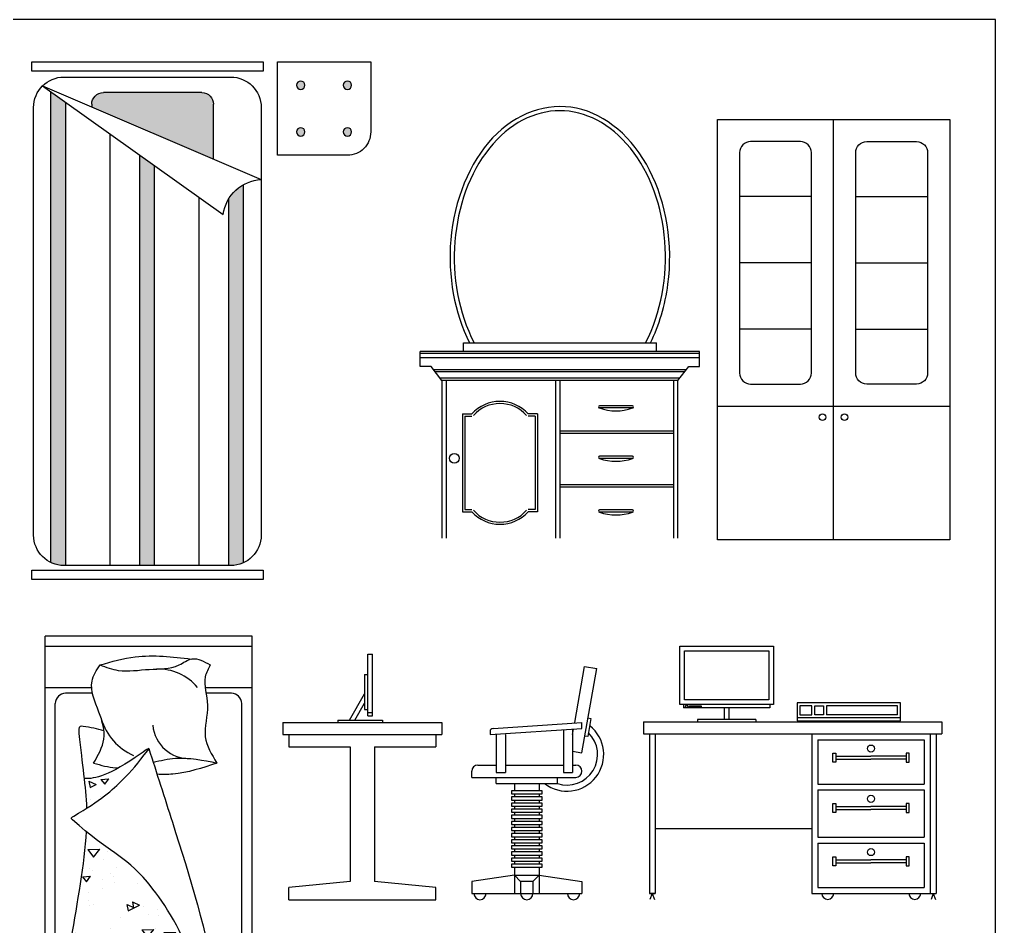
# Model space of a CAD drawing. Header units: millimetres. Extents: x 577 to 2337, y 236 to 943.
# Drawn here: x 788.346 to 792.525, y 707.793 to 711.677 of the extents above; entities that cross this region are included whole.
import ezdxf

# ---------------------------------------------------------------- set-up
doc = ezdxf.new("R2010")
doc.units = ezdxf.units.MM
doc.header["$LTSCALE"] = 0.01
doc.layers.add('06-Furn', color=4, linetype='Continuous')

# ---------------------------------------------------------------- blocks, each defined once
blk = doc.blocks.new('RR')
at = {"layer": '06-Furn', "color": 37}
for p, q in [((747.0734, 644.2689), (747.0734, 646.2849)), ((747.9599, 646.2849), (747.0734, 646.2849)), ((747.9599, 644.2689), (747.9599, 646.2849)), ((747.9599, 646.2404), (747.0734, 646.2404)), ((747.2731, 646.0636), (747.0734, 646.0636)), ((747.9599, 646.0636), (747.7589, 646.0636)), ((747.2767, 646.04), (747.1618, 646.04)), ((747.8714, 646.04), (747.7626, 646.04)), ((747.1176, 644.3573), (747.1176, 645.9958)), ((747.9156, 644.3573), (747.9156, 645.9958)), ((747.2611, 645.6633), (747.2919, 645.6496)), ((747.2611, 645.6633), (747.2662, 645.6369)), ((747.2662, 645.6369), (747.2919, 645.6496)), ((747.313, 645.6712), (747.3466, 645.6742)), ((747.313, 645.6713), (747.3303, 645.6506)), ((747.3303, 645.6506), (747.3465, 645.6742)), ((747.3125, 645.5977), (747.3125, 645.5977)), ((747.269, 645.5832), (747.269, 645.5832)), ((747.2572, 645.3715), (747.3077, 645.3725)), ((747.2572, 645.3715), (747.2811, 645.3388)), ((747.2811, 645.3389), (747.3078, 645.3725)), ((747.3416, 645.3633), (747.3416, 645.3633)), ((747.3229, 645.3301), (747.3229, 645.3301)), ((747.2653, 645.2911), (747.2653, 645.2911)), ((747.2761, 645.2813), (747.2761, 645.2813)), ((747.3542, 645.2691), (747.3542, 645.2691)), ((747.3779, 645.2957), (747.3779, 645.2957)), ((747.2344, 645.2535), (747.2679, 645.2565)), ((747.2344, 645.2536), (747.2517, 645.2329)), ((747.2516, 645.2329), (747.2679, 645.2565)), ((747.3214, 645.2442), (747.3214, 645.2442)), ((747.3677, 645.256), (747.3677, 645.256)), ((747.3727, 645.2312), (747.3727, 645.2312)), ((747.4679, 645.2267), (747.4679, 645.2267)), ((747.259, 645.185), (747.259, 645.185)), ((747.3216, 645.2057), (747.3216, 645.2057)), ((747.2581, 645.1541), (747.2581, 645.1541)), ((747.4477, 645.1464), (747.4785, 645.1327)), ((747.4477, 645.1464), (747.4529, 645.1199)), ((747.2632, 645.1293), (747.2632, 645.1293)), ((747.2825, 645.1354), (747.2825, 645.1354)), ((747.4245, 645.135), (747.4297, 645.1086)), ((747.4246, 645.135), (747.4553, 645.1213)), ((747.4277, 645.1143), (747.4277, 645.1143)), ((747.4297, 645.1086), (747.4553, 645.1213)), ((747.4529, 645.1199), (747.4785, 645.1327)), ((747.4931, 645.1279), (747.4931, 645.1279)), ((747.5564, 645.1148), (747.5564, 645.1148)), ((747.3952, 645.0805), (747.3952, 645.0805)), ((747.5166, 645.0924), (747.5166, 645.0924)), ((747.5582, 645.0904), (747.5582, 645.0904)), ((747.2036, 645.0139), (747.2036, 645.0139)), ((747.356, 645.0335), (747.356, 645.0335)), ((747.4469, 645.0129), (747.4469, 645.0129)), ((747.4886, 645.0276), (747.5392, 645.0287)), ((747.4886, 645.0276), (747.5125, 644.995)), ((747.5125, 644.995), (747.5392, 645.0287)), ((747.5486, 645.0315), (747.5486, 645.0315)), ((747.5825, 645.0151), (747.633, 645.0161)), ((747.5825, 645.0151), (747.6063, 644.9825)), ((747.6063, 644.9825), (747.633, 645.0161)), ((747.2925, 644.9919), (747.2925, 644.9919)), ((747.3397, 644.9898), (747.3397, 644.9898)), ((747.4422, 645.0058), (747.4596, 644.9852)), ((747.4423, 645.0058), (747.4758, 645.0087)), ((747.4486, 644.9886), (747.4486, 644.9886)), ((747.4595, 644.9852), (747.4758, 645.0087)), ((747.4995, 644.982), (747.4995, 644.982)), ((747.3369, 644.9353), (747.3704, 644.9383)), ((747.3369, 644.9353), (747.3542, 644.9147)), ((747.3541, 644.9147), (747.3704, 644.9383)), ((747.5901, 644.9376), (747.5901, 644.9376)), ((747.6386, 644.9625), (747.6386, 644.9625)), ((747.2279, 644.9043), (747.2279, 644.9043)), ((747.2926, 644.903), (747.2926, 644.903)), ((747.3373, 644.9111), (747.3373, 644.9111)), ((747.339, 644.8867), (747.339, 644.8867)), ((747.3624, 644.8876), (747.3624, 644.8876)), ((747.4297, 644.9207), (747.4297, 644.9207)), ((747.6222, 644.9063), (747.6222, 644.9063)), ((747.2209, 644.879), (747.2209, 644.879)), ((747.3168, 644.8823), (747.3168, 644.8823)), ((747.4133, 644.8646), (747.4133, 644.8646)), ((747.573, 644.88), (747.573, 644.88)), ((747.6294, 644.8485), (747.6294, 644.8485)), ((747.6323, 644.8722), (747.6323, 644.8722)), ((747.2045, 644.8229), (747.2045, 644.8229)), ((747.2277, 644.8092), (747.2277, 644.8092)), ((747.366, 644.8372), (747.366, 644.8372)), ((747.4549, 644.8152), (747.4549, 644.8152)), ((747.4863, 644.8175), (747.517, 644.8038)), ((747.4863, 644.8175), (747.4914, 644.7911)), ((747.4914, 644.7911), (747.517, 644.8038)), ((747.5094, 644.8289), (747.5402, 644.8152)), ((747.5094, 644.8289), (747.5146, 644.8025)), ((747.5146, 644.8025), (747.5402, 644.8152)), ((747.5659, 644.8163), (747.5659, 644.8163)), ((747.7165, 644.8286), (747.7165, 644.8286)), ((747.2294, 644.7848), (747.2294, 644.7848)), ((747.357, 644.7746), (747.357, 644.7746)), ((747.5033, 644.7956), (747.5033, 644.7956)), ((747.5227, 644.7703), (747.5227, 644.7703)), ((747.6501, 644.758), (747.6837, 644.761)), ((747.6674, 644.7374), (747.6836, 644.761)), ((747.2474, 644.7228), (747.281, 644.7257)), ((747.2474, 644.7228), (747.2647, 644.7022)), ((747.2647, 644.7022), (747.2809, 644.7258)), ((747.2945, 644.7539), (747.2945, 644.7539)), ((747.3903, 644.7276), (747.3903, 644.7276)), ((747.5096, 644.7496), (747.5096, 644.7496)), ((747.5198, 644.7466), (747.5198, 644.7466)), ((747.5794, 644.7342), (747.5794, 644.7342)), ((747.6501, 644.7581), (747.6674, 644.7374)), ((747.2302, 644.7169), (747.2302, 644.7169)), ((747.4792, 644.7056), (747.4792, 644.7056)), ((747.5447, 644.6876), (747.5621, 644.667)), ((747.5448, 644.6876), (747.5783, 644.6905)), ((747.562, 644.667), (747.5783, 644.6905)), ((747.6394, 644.6911), (747.6394, 644.6911)), ((747.1498, 644.6432), (747.1594, 644.6317)), ((747.1499, 644.653), (747.1756, 644.6553)), ((747.1593, 644.6317), (747.1755, 644.6553)), ((747.1787, 644.6645), (747.2094, 644.6508)), ((747.1787, 644.6645), (747.1838, 644.638)), ((747.1838, 644.6381), (747.2094, 644.6508)), ((747.2018, 644.6759), (747.2326, 644.6622)), ((747.2018, 644.6759), (747.207, 644.6494)), ((747.207, 644.6494), (747.2326, 644.6622)), ((747.3725, 644.6552), (747.3725, 644.6552)), ((747.4102, 644.6447), (747.4102, 644.6447)), ((747.4131, 644.6685), (747.4131, 644.6685)), ((747.4306, 644.6494), (747.4306, 644.6494)), ((747.5284, 644.6605), (747.5284, 644.6605)), ((747.6172, 644.6385), (747.6172, 644.6385)), ((747.775, 644.6361), (747.7804, 644.6287)), ((747.7751, 644.6361), (747.7786, 644.6362)), ((747.1688, 644.6235), (747.2193, 644.6246)), ((747.1688, 644.6235), (747.1927, 644.5909)), ((747.1927, 644.5909), (747.2193, 644.6246)), ((747.2218, 644.6077), (747.2218, 644.6077)), ((747.2626, 644.611), (747.3131, 644.6121)), ((747.2626, 644.611), (747.2865, 644.5784)), ((747.2865, 644.5784), (747.3131, 644.6121)), ((747.584, 644.6004), (747.584, 644.6004)), ((747.7035, 644.6302), (747.7035, 644.6302)), ((747.7267, 644.5961), (747.7267, 644.5961)), ((747.3035, 644.5666), (747.3035, 644.5666)), ((747.3037, 644.5622), (747.3037, 644.5622)), ((747.307, 644.5732), (747.307, 644.5732)), ((747.3752, 644.5587), (747.3752, 644.5587)), ((747.1664, 644.5169), (747.1664, 644.5169)), ((747.3006, 644.5429), (747.3006, 644.5429)), ((747.3926, 644.5402), (747.3926, 644.5402)), ((747.5527, 644.5508), (747.5527, 644.5508)), ((747.5711, 644.5115), (747.5763, 644.485)), ((747.5711, 644.5114), (747.6019, 644.4977)), ((747.5939, 644.5284), (747.5939, 644.5284)), ((747.6416, 644.5288), (747.6416, 644.5288)), ((747.674, 644.5313), (747.674, 644.5313)), ((747.1699, 644.4788), (747.1699, 644.4788)), ((747.4553, 644.4751), (747.4889, 644.478)), ((747.4553, 644.4751), (747.4726, 644.4544)), ((747.4652, 644.4896), (747.4652, 644.4896)), ((747.4726, 644.4544), (747.4888, 644.478)), ((747.548, 644.5001), (747.5787, 644.4864)), ((747.548, 644.5001), (747.5531, 644.4736)), ((747.5531, 644.4736), (747.5787, 644.4864)), ((747.5763, 644.485), (747.6019, 644.4978)), ((747.5896, 644.5017), (747.5896, 644.5017)), ((747.5989, 644.5036), (747.5989, 644.5036)), ((747.6576, 644.4752), (747.6576, 644.4752)), ((747.6907, 644.4838), (747.6907, 644.4838)), ((747.1685, 644.4398), (747.1685, 644.4398)), ((747.191, 644.441), (747.191, 644.441)), ((747.1939, 644.4647), (747.1939, 644.4647)), ((747.2564, 644.4479), (747.2564, 644.4479)), ((747.3134, 644.4273), (747.3134, 644.4273)), ((747.4488, 644.4335), (747.4488, 644.4335)), ((747.4843, 644.4265), (747.4843, 644.4265)), ((747.24, 644.3918), (747.24, 644.3918)), ((747.524, 644.4197), (747.524, 644.4197)), ((747.8714, 644.3131), (747.1618, 644.3131)), ((747.9599, 644.2689), (747.0734, 644.2689))]:
    blk.add_line(p, q, dxfattribs=at)
for centre, radius, start, end in [((747.5577, 645.9226), 0.2213, 40.1552, 91.8905), ((747.1618, 645.9958), 0.0442, 90, 180), ((747.8714, 645.9958), 0.0442, 0, 90), ((747.5487, 645.9982), 0.2438, 196.1016, 246.9049), ((747.6914, 645.9177), 0.1572, 185.3037, 272.1083), ((747.1618, 644.3573), 0.0442, 180, 270), ((747.8714, 644.3573), 0.0442, 270, 0)]:
    blk.add_arc(centre, radius, start, end, dxfattribs=at)
for points in [[(747.3092, 646.1614), (747.4599, 646.196), (747.6994, 646.1868)], [(747.3092, 646.1614), (747.3872, 646.1383), (747.5201, 646.1426), (747.6477, 646.1614), (747.7025, 646.1874), (747.7811, 646.1614)], [(747.2817, 645.7412), (747.3253, 645.8443), (747.3046, 645.9592), (747.2748, 646.0924), (747.3092, 646.1614)], [(747.7811, 646.1614), (747.7597, 646.1111), (747.7692, 645.9894), (747.7597, 645.8535), (747.8097, 645.7412)], [(747.518, 645.8036), (747.6188, 645.4881), (747.8066, 644.7737), (747.848, 644.3707)]]:
    blk.add_spline(points, degree=3, dxfattribs=at)
for points, knots in [([(747.3256, 645.8791), (747.2976, 645.8872), (747.2637, 645.8947), (747.2157, 645.9007), (747.2305, 645.7414), (747.248, 645.6439), (747.2512, 645.5471)], [3985.05903, 3985.05903, 3985.05903, 3985.05903, 4080.88352, 4095.097586, 4129.948642, 4479.944581, 4479.944581, 4479.944581, 4479.944581]), ([(747.1743, 644.3615), (747.3427, 644.3793), (747.0323, 644.4207), (747.5871, 644.4389), (747.8525, 644.3617), (747.7945, 644.5376), (747.735, 644.9119), (747.4531, 645.3428), (747.344, 645.36), (747.1828, 645.506), (747.3093, 645.5793), (747.4034, 645.6601), (747.4749, 645.7447), (747.5246, 645.8104), (747.3529, 645.6876), (747.289, 645.6727), (747.2409, 645.675)], [5766.267478, 5766.267478, 5766.267478, 5766.267478, 6326.544882, 7063.125625, 7075.853468, 7104.137891, 7482.255608, 7822.118426, 8365.070605, 8376.683952, 8384.467459, 8620.875161, 8806.816714, 8824.217175, 8839.174614, 9007.855895, 9007.855895, 9007.855895, 9007.855895]), ([(747.5368, 645.7447), (747.5684, 645.7524), (747.6593, 645.7727), (747.7503, 645.7537), (747.8097, 645.7412)], [0.2597449, 0.2597449, 0.2597449, 0.2597449, 0.3554675, 0.5346691, 0.5346691, 0.5346691, 0.5346691]), ([(747.2817, 645.7412), (747.3131, 645.7322), (747.3484, 645.7221), (747.3838, 645.7203), (747.3877, 645.7202)], [0, 0, 0, 0, 0.0965688, 0.1084832, 0.1084832, 0.1084832, 0.1084832]), ([(747.8097, 645.7412), (747.7469, 645.7202), (747.6623, 645.6917), (747.5757, 645.692), (747.5532, 645.6934)], [0, 0, 0, 0, 0.1952887, 0.2633166, 0.2633166, 0.2633166, 0.2633166]), ([(747.2498, 645.4481), (747.2417, 645.3096), (747.1816, 644.9945), (747.1399, 644.6602), (747.157, 644.4792), (747.1465, 644.3646), (747.1663, 644.3624), (747.1743, 644.3615)], [4594.100355, 4594.100355, 4594.100355, 4594.100355, 5047.299708, 5447.379817, 5706.978712, 5742.134282, 5766.267478, 5766.267478, 5766.267478, 5766.267478])]:
    blk.add_open_spline(points, degree=3, knots=knots, dxfattribs=at)
blk.add_open_spline([(747.3877, 645.7201), (747.3876, 645.7202), (747.3875, 645.7202), (747.3874, 645.7202)], degree=3, dxfattribs=at)
blk = doc.blocks.new('Computer 01')
at = {"layer": '06-Furn', "color": 25}
for p, q in [((744.5648, 631.7391), (744.9648, 631.7391)), ((744.5648, 631.4891), (744.5648, 631.7391)), ((744.9648, 631.7391), (744.9648, 631.4891)), ((744.5848, 631.7191), (744.9448, 631.7191)), ((744.5848, 631.5091), (744.5848, 631.7191)), ((744.9448, 631.7191), (744.9448, 631.5091)), ((744.9648, 631.4891), (744.5648, 631.4891)), ((744.5798, 631.4891), (744.5798, 631.4741)), ((744.9498, 631.4741), (744.5798, 631.4741)), ((744.9448, 631.5091), (744.5848, 631.5091)), ((744.6052, 631.4836), (744.6552, 631.4836)), ((744.6052, 631.4786), (744.6052, 631.4836)), ((744.6052, 631.4786), (744.6552, 631.4786)), ((744.6552, 631.4836), (744.6552, 631.4786)), ((744.7548, 631.4741), (744.7548, 631.4241)), ((744.7748, 631.4741), (744.7748, 631.4241)), ((744.9498, 631.4891), (744.9498, 631.4741)), ((745.0661, 631.4952), (745.0661, 631.4192)), ((745.5094, 631.4952), (745.0661, 631.4952)), ((745.0788, 631.4825), (745.0788, 631.4445)), ((745.1294, 631.4825), (745.0788, 631.4825)), ((745.1294, 631.4445), (745.1294, 631.4825)), ((745.1421, 631.4445), (745.1421, 631.4825)), ((745.1421, 631.4825), (745.1801, 631.4825)), ((745.1801, 631.4825), (745.1801, 631.4445)), ((745.4968, 631.4825), (745.1928, 631.4825)), ((745.1928, 631.4825), (745.1928, 631.4445)), ((745.4968, 631.4445), (745.4968, 631.4825)), ((745.5094, 631.4192), (745.5094, 631.4952)), ((745.5094, 631.4318), (745.0661, 631.4318)), ((745.0788, 631.4445), (745.1294, 631.4445)), ((745.1801, 631.4445), (745.1421, 631.4445)), ((745.4968, 631.4445), (745.1928, 631.4445)), ((744.4085, 631.4141), (745.6868, 631.4141)), ((744.4085, 631.4141), (744.4085, 631.3634)), ((744.8898, 631.4241), (744.6398, 631.4241)), ((744.6398, 631.4241), (744.6398, 631.4141)), ((744.8898, 631.4241), (744.8898, 631.4141)), ((745.0661, 631.4192), (745.5094, 631.4192)), ((745.6868, 631.4141), (745.6868, 631.3634)), ((744.4085, 631.3634), (745.6868, 631.3634)), ((744.4338, 631.3634), (744.4338, 630.6794)), ((744.4591, 631.3634), (744.4591, 630.6794)), ((745.1294, 631.3634), (745.1294, 630.6794)), ((745.6361, 631.3634), (745.6361, 630.6794)), ((745.6614, 631.3634), (745.6614, 630.6794)), ((745.1548, 631.3381), (745.1548, 631.1481)), ((745.1548, 631.3381), (745.6108, 631.3381)), ((745.6108, 631.3381), (745.6108, 631.1481)), ((745.2191, 631.2798), (745.2318, 631.2798)), ((745.2191, 631.2418), (745.2191, 631.2798)), ((745.2318, 631.2798), (745.2318, 631.2418)), ((745.2318, 631.2672), (745.3828, 631.2672)), ((745.5338, 631.2672), (745.3828, 631.2672)), ((745.5338, 631.2798), (745.5338, 631.2418)), ((745.5464, 631.2798), (745.5338, 631.2798)), ((745.5464, 631.2418), (745.5464, 631.2798)), ((745.2318, 631.2418), (745.2191, 631.2418)), ((745.2318, 631.2545), (745.3828, 631.2545)), ((745.5338, 631.2545), (745.3828, 631.2545)), ((745.5338, 631.2418), (745.5464, 631.2418)), ((745.1548, 631.1481), (745.6108, 631.1481)), ((745.1548, 631.1228), (745.6108, 631.1228)), ((745.1548, 631.1228), (745.1548, 630.9201)), ((745.6108, 631.1228), (745.6108, 630.9201)), ((745.2191, 631.0645), (745.2318, 631.0645)), ((745.2191, 631.0265), (745.2191, 631.0645)), ((745.2318, 631.0645), (745.2318, 631.0265)), ((745.5338, 631.0645), (745.5338, 631.0265)), ((745.5464, 631.0645), (745.5338, 631.0645)), ((745.5464, 631.0265), (745.5464, 631.0645)), ((745.2318, 631.0265), (745.2191, 631.0265)), ((745.2318, 631.0518), (745.3828, 631.0518)), ((745.2318, 631.0392), (745.3828, 631.0392)), ((745.5338, 631.0518), (745.3828, 631.0518)), ((745.5338, 631.0392), (745.3828, 631.0392)), ((745.5338, 631.0265), (745.5464, 631.0265)), ((744.4591, 630.9581), (745.1294, 630.9581)), ((745.1548, 630.9201), (745.6108, 630.9201)), ((745.1548, 630.8948), (745.6108, 630.8948)), ((745.1548, 630.8948), (745.1548, 630.7048)), ((745.6108, 630.8948), (745.6108, 630.7048)), ((745.2191, 630.7985), (745.2191, 630.8365)), ((745.2191, 630.8365), (745.2318, 630.8365)), ((745.2318, 630.8365), (745.2318, 630.7985)), ((745.2318, 630.8238), (745.3828, 630.8238)), ((745.2318, 630.8112), (745.3828, 630.8112)), ((745.5338, 630.8238), (745.3828, 630.8238)), ((745.5338, 630.8112), (745.3828, 630.8112)), ((745.5464, 630.8365), (745.5338, 630.8365)), ((745.5338, 630.8365), (745.5338, 630.7985)), ((745.5464, 630.7985), (745.5464, 630.8365)), ((745.2318, 630.7985), (745.2191, 630.7985)), ((745.5338, 630.7985), (745.5464, 630.7985)), ((744.4338, 630.6794), (744.4591, 630.6794)), ((744.4591, 630.6794), (744.4338, 630.6794)), ((744.4454, 630.6794), (744.4357, 630.6541)), ((744.4454, 630.6794), (744.4552, 630.6541)), ((745.1294, 630.6794), (745.6361, 630.6794)), ((745.1548, 630.7048), (745.6108, 630.7048)), ((745.6361, 630.6794), (745.6614, 630.6794)), ((745.6498, 630.6794), (745.64, 630.6541)), ((745.6498, 630.6794), (745.6595, 630.6541))]:
    blk.add_line(p, q, dxfattribs=at)
for centre, radius in [((744.5934, 631.4812), 0.005), ((745.3828, 631.3001), 0.0152), ((745.3828, 631.0848), 0.0152), ((745.3828, 630.8568), 0.0152)]:
    blk.add_circle(centre, radius, dxfattribs=at)
for centre in [(745.1978, 630.6794), (745.5704, 630.6794)]:
    blk.add_arc(centre, 0.0253, 180, 0, dxfattribs=at)
blk = doc.blocks.new('Computer 02')
at = {"layer": '06-Furn', "color": 38}
for p, q in [((746.5451, 631.4741), (746.5451, 631.7391)), ((746.5451, 631.7391), (746.5651, 631.7391)), ((746.5651, 631.4741), (746.5651, 631.7391)), ((746.5308, 631.6511), (746.5308, 631.5011)), ((746.5308, 631.6511), (746.5451, 631.6511)), ((746.5451, 631.5011), (746.5451, 631.6388)), ((746.466, 631.4567), (746.5308, 631.5691)), ((746.4891, 631.4567), (746.5308, 631.5291)), ((746.5308, 631.5011), (746.5451, 631.5011)), ((746.5451, 631.4891), (746.5651, 631.4891)), ((746.5451, 631.4741), (746.5651, 631.4741)), ((746.416, 631.4567), (746.6074, 631.4567)), ((746.416, 631.4567), (746.416, 631.4467)), ((746.416, 631.4467), (746.6074, 631.4467)), ((746.6074, 631.4567), (746.6074, 631.4467)), ((747.1603, 631.1534), (747.1603, 631.1403)), ((747.2912, 631.1534), (747.1603, 631.1534)), ((747.1603, 631.1403), (747.2912, 631.1403)), ((747.2912, 631.1403), (747.2912, 631.1534)), ((747.1603, 631.1272), (747.1603, 631.1141)), ((747.2912, 631.1272), (747.1603, 631.1272)), ((747.1603, 631.1141), (747.2912, 631.1141)), ((747.1603, 631.101), (747.1603, 631.0879)), ((747.2912, 631.101), (747.1603, 631.101)), ((747.2912, 631.1141), (747.2912, 631.1272)), ((747.2912, 631.0879), (747.2912, 631.101)), ((747.1603, 631.0879), (747.2912, 631.0879)), ((747.1603, 631.0748), (747.1603, 631.0617)), ((747.2912, 631.0748), (747.1603, 631.0748)), ((747.1603, 631.0617), (747.2912, 631.0617)), ((747.2912, 631.0617), (747.2912, 631.0748)), ((747.1603, 631.0486), (747.1603, 631.0355)), ((747.2912, 631.0486), (747.1603, 631.0486)), ((747.1603, 631.0355), (747.2912, 631.0355)), ((747.1603, 631.0224), (747.1603, 631.0093)), ((747.2912, 631.0224), (747.1603, 631.0224)), ((747.2912, 631.0355), (747.2912, 631.0486)), ((747.2912, 631.0093), (747.2912, 631.0224)), ((747.1603, 631.0093), (747.2912, 631.0093)), ((747.1603, 630.9963), (747.1603, 630.9832)), ((747.2912, 630.9963), (747.1603, 630.9963)), ((747.1603, 630.9832), (747.2912, 630.9832)), ((747.1603, 630.9701), (747.1603, 630.957)), ((747.2912, 630.9701), (747.1603, 630.9701)), ((747.2912, 630.9832), (747.2912, 630.9963)), ((747.2912, 630.957), (747.2912, 630.9701)), ((747.1603, 630.957), (747.2912, 630.957)), ((747.1603, 630.9439), (747.1603, 630.9308)), ((747.2912, 630.9439), (747.1603, 630.9439)), ((747.1603, 630.9308), (747.2912, 630.9308)), ((747.2912, 630.9308), (747.2912, 630.9439)), ((747.1603, 630.9177), (747.1603, 630.9046)), ((747.2912, 630.9177), (747.1603, 630.9177)), ((747.1603, 630.9046), (747.2912, 630.9046)), ((747.1603, 630.8915), (747.1603, 630.8784)), ((747.2912, 630.8915), (747.1603, 630.8915)), ((747.2912, 630.9046), (747.2912, 630.9177)), ((747.2912, 630.8784), (747.2912, 630.8915)), ((747.1603, 630.8784), (747.2912, 630.8784)), ((747.2912, 630.8653), (747.1603, 630.8653)), ((747.1603, 630.8653), (747.1603, 630.8522)), ((747.1603, 630.8522), (747.2912, 630.8522)), ((747.2912, 630.8522), (747.2912, 630.8653)), ((747.1603, 630.8391), (747.1603, 630.826)), ((747.2912, 630.8391), (747.1603, 630.8391)), ((747.1603, 630.826), (747.2912, 630.826)), ((747.2912, 630.826), (747.2912, 630.8391))]:
    blk.add_line(p, q, dxfattribs=at)
at = {"layer": '06-Furn', "color": 17}
for p, q in [((747.4314, 631.4467), (747.4735, 631.686)), ((747.4735, 631.686), (747.5251, 631.6769)), ((747.4615, 631.3158), (747.5251, 631.6769)), ((746.1812, 631.4467), (746.8621, 631.4467)), ((746.1812, 631.4467), (746.1812, 631.3944)), ((746.8621, 631.4467), (746.8621, 631.3944)), ((747.0817, 631.4206), (747.4615, 631.4467)), ((747.4615, 631.4206), (747.4615, 631.4467)), ((747.5007, 631.4631), (747.4871, 631.3857)), ((747.4878, 631.4654), (747.5007, 631.4631)), ((746.1812, 631.3944), (746.8621, 631.3944)), ((746.2073, 631.3944), (746.2073, 631.342)), ((746.8359, 631.3944), (746.8359, 631.342)), ((747.0686, 631.3944), (747.4615, 631.4206)), ((747.0686, 631.4075), (747.0686, 631.3944)), ((747.0948, 631.3944), (747.0948, 631.232)), ((747.1341, 631.3944), (747.1341, 631.232)), ((747.3829, 631.4153), (747.3829, 631.232)), ((747.4222, 631.3946), (747.4263, 631.4182)), ((747.4222, 631.4179), (747.4222, 631.232)), ((747.4871, 631.3857), (747.4742, 631.388)), ((746.2073, 631.342), (746.4693, 631.342)), ((746.4693, 631.342), (746.4693, 630.7658)), ((746.574, 631.342), (746.574, 630.7658)), ((746.574, 631.342), (746.8359, 631.342)), ((747.4222, 631.3227), (747.4615, 631.3158)), ((747.0162, 631.2634), (747.0948, 631.2634)), ((747.1341, 631.2634), (747.3829, 631.2634)), ((747.4222, 631.2634), (747.4353, 631.2634)), ((746.99, 631.211), (746.99, 631.2372)), ((747.0948, 631.232), (747.1341, 631.232)), ((747.3829, 631.232), (747.4222, 631.232)), ((747.4615, 631.2372), (747.4615, 631.2372)), ((746.99, 631.211), (747.4353, 631.211)), ((747.0948, 631.1848), (747.0948, 631.211)), ((747.0948, 631.1848), (747.3567, 631.1848)), ((747.1733, 631.1848), (747.1733, 631.1534)), ((747.2781, 631.1848), (747.2781, 631.1534)), ((747.3567, 631.1848), (747.3567, 631.211)), ((747.1733, 631.1403), (747.1733, 631.1272)), ((747.2781, 631.1403), (747.2781, 631.1272)), ((747.1733, 631.1141), (747.1733, 631.101)), ((747.2781, 631.1141), (747.2781, 631.101)), ((747.1733, 631.0879), (747.1733, 631.0748)), ((747.1733, 631.0617), (747.1733, 631.0486)), ((747.2781, 631.0879), (747.2781, 631.0748)), ((747.2781, 631.0617), (747.2781, 631.0486)), ((747.1733, 631.0355), (747.1733, 631.0224)), ((747.2781, 631.0355), (747.2781, 631.0224)), ((747.1733, 631.0093), (747.1733, 630.9963)), ((747.1733, 630.9832), (747.1733, 630.9701)), ((747.2781, 631.0093), (747.2781, 630.9963)), ((747.2781, 630.9832), (747.2781, 630.9701)), ((747.1733, 630.957), (747.1733, 630.9439)), ((747.1733, 630.9308), (747.1733, 630.9177)), ((747.2781, 630.957), (747.2781, 630.9439)), ((747.2781, 630.9308), (747.2781, 630.9177)), ((747.1733, 630.9046), (747.1733, 630.8915)), ((747.2781, 630.9046), (747.2781, 630.8915)), ((747.1733, 630.8784), (747.1733, 630.8653)), ((747.1733, 630.8522), (747.1733, 630.8391)), ((747.2781, 630.8784), (747.2781, 630.8653)), ((747.2781, 630.8522), (747.2781, 630.8391)), ((747.1733, 630.826), (747.1733, 630.792)), ((747.2781, 630.826), (747.2781, 630.792)), ((746.4693, 630.7658), (746.2073, 630.7396)), ((746.8359, 630.7396), (746.574, 630.7658)), ((747.1733, 630.792), (746.99, 630.7658)), ((746.99, 630.7658), (746.99, 630.7134)), ((747.1733, 630.792), (747.2781, 630.792)), ((747.1733, 630.792), (747.1733, 630.7134)), ((747.1995, 630.7658), (747.1733, 630.792)), ((747.1995, 630.7658), (747.1995, 630.7134)), ((747.2519, 630.7658), (747.1995, 630.7658)), ((747.2519, 630.7658), (747.2781, 630.792)), ((747.2519, 630.7658), (747.2519, 630.7134)), ((747.2781, 630.792), (747.4615, 630.7658)), ((747.2781, 630.792), (747.2781, 630.7134)), ((747.4615, 630.7658), (747.4615, 630.7134)), ((746.2073, 630.6872), (746.2073, 630.7396)), ((746.8359, 630.6872), (746.8359, 630.7396)), ((746.2073, 630.6872), (746.8359, 630.6872)), ((746.99, 630.7134), (747.4615, 630.7134))]:
    blk.add_line(p, q, dxfattribs=at)
for centre, radius, start, end in [((747.3979, 631.3091), 0.1571, 232.2789, 51.6881), ((747.0817, 631.4075), 0.0131, 90, 180), ((747.3979, 631.3091), 0.131, 251.6585, 45.3107), ((747.0162, 631.2372), 0.0262, 90, 180), ((747.4353, 631.2372), 0.0262, 0, 90), ((747.4353, 631.2372), 0.0262, 270, 0), ((747.0254, 630.7134), 0.0262, 180, 0), ((747.2257, 630.7134), 0.0262, 180, 0), ((747.4261, 630.7134), 0.0262, 180, 0)]:
    blk.add_arc(centre, radius, start, end, dxfattribs=at)
blk = doc.blocks.new('k')
at = {"layer": '06-Furn', "color": 17}
for p, q in [((788.3616, 628.8295), (788.3616, 630.6295)), ((787.8643, 629.4014), (788.859, 629.4014))]:
    blk.add_line(p, q, dxfattribs=at)
at = {"layer": '06-Furn', "color": 253}
for p, q in [((788.2669, 630.2997), (787.959, 630.2997)), ((788.4564, 630.2997), (788.7643, 630.2997)), ((788.2669, 630.0155), (787.959, 630.0155)), ((788.4564, 630.0155), (788.7643, 630.0155)), ((788.2669, 629.7313), (787.959, 629.7313)), ((788.4564, 629.7313), (788.7643, 629.7313))]:
    blk.add_line(p, q, dxfattribs=at)
at = {"layer": '06-Furn', "color": 17}
blk.add_lwpolyline([(787.8643, 630.6295), (788.859, 630.6295), (788.859, 628.8295), (787.8643, 628.8295)], close=True, dxfattribs=at)
for points in [[(788.2669, 630.4874, 0.414214), (788.2195, 630.5348), (788.0064, 630.5348, 0.414214), (787.959, 630.4874), (787.959, 629.5435, 0.414214), (788.0064, 629.4962), (788.2195, 629.4962, 0.414214), (788.2669, 629.5435)], [(788.4564, 630.4874, -0.414214), (788.5037, 630.5348), (788.7169, 630.5348, -0.414214), (788.7643, 630.4874), (788.7643, 629.5435, -0.414214), (788.7169, 629.4962), (788.5037, 629.4962, -0.414214), (788.4564, 629.5435)]]:
    blk.add_lwpolyline(points, format="xyb", close=True, dxfattribs=at)
at = {"layer": '06-Furn', "color": 253}
for centre in [(788.3143, 629.3541), (788.409, 629.3541)]:
    blk.add_circle(centre, 0.0142, dxfattribs=at)
blk = doc.blocks.new('yjikulpio')
at = {"layer": '06-Furn', "color": 17}
for p, q in [((611.2513, 473.433), (612.078, 473.433)), ((611.2513, 473.3962), (611.2513, 473.433)), ((612.078, 473.3962), (612.078, 473.433)), ((612.2623, 473.3962), (611.0669, 473.3962)), ((611.0669, 473.3318), (611.0669, 473.3962)), ((612.2623, 473.387), (611.0669, 473.387)), ((612.2623, 473.3318), (612.2623, 473.3962)), ((612.2623, 473.3686), (611.0669, 473.3686)), ((611.1129, 473.3318), (611.0669, 473.3318)), ((611.1589, 473.2721), (611.1129, 473.3318)), ((612.1704, 473.2721), (612.2164, 473.3318)), ((612.2164, 473.3318), (612.2623, 473.3318)), ((612.2058, 473.318), (611.1235, 473.318)), ((612.1987, 473.3088), (611.1306, 473.3088)), ((612.1775, 473.2813), (611.1518, 473.2813)), ((612.1704, 473.2721), (611.1589, 473.2721)), ((611.1589, 473.2721), (611.1589, 472.5962)), ((611.1773, 473.2721), (611.1773, 472.5962)), ((611.6462, 473.2721), (611.6462, 472.5962)), ((611.6646, 473.2721), (611.6646, 472.5962)), ((612.152, 472.5962), (612.152, 473.2721)), ((612.1704, 472.5962), (612.1704, 473.2721)), ((611.2481, 473.1284), (611.2874, 473.1284)), ((611.2481, 473.1284), (611.2481, 472.7096)), ((611.5682, 473.1284), (611.529, 473.1284)), ((611.5682, 473.1284), (611.5682, 472.7096)), ((611.9754, 473.1632), (611.8341, 473.1632)), ((611.9754, 473.154), (611.8341, 473.154)), ((611.2573, 473.1192), (611.2573, 472.7188)), ((611.2573, 473.1192), (611.2874, 473.1192)), ((611.559, 473.1192), (611.529, 473.1192)), ((611.559, 473.1192), (611.559, 472.7188)), ((611.6646, 473.056), (612.152, 473.056)), ((611.6646, 473.0468), (612.152, 473.0468)), ((611.9754, 472.9472), (611.8341, 472.9472)), ((611.9754, 472.938), (611.8341, 472.938)), ((611.6646, 472.8261), (612.152, 472.8261)), ((611.6646, 472.8169), (612.152, 472.8169)), ((611.2481, 472.7096), (611.2874, 472.7096)), ((611.2573, 472.7188), (611.2874, 472.7188)), ((611.559, 472.7188), (611.529, 472.7188)), ((611.5682, 472.7096), (611.529, 472.7096)), ((611.9754, 472.7173), (611.8341, 472.7173)), ((611.9754, 472.7081), (611.8341, 472.7081))]:
    blk.add_line(p, q, dxfattribs=at)
blk.add_circle((611.213, 472.9386), 0.021, dxfattribs=at)
for centre, radius, start, end in [((611.4082, 473.0194), 0.1627, 42.0758, 137.9242), ((611.4082, 473.0194), 0.1536, 42.0758, 137.9242), ((611.8341, 473.1586), 0.0046, 90, 270), ((611.9048, 473.351), 0.2093, 250.2726, 289.7274), ((611.9754, 473.1586), 0.0046, 270, 90), ((611.8341, 472.9426), 0.0046, 90, 270), ((611.9048, 473.1349), 0.2093, 250.2726, 289.7274), ((611.9754, 472.9426), 0.0046, 270, 90), ((611.4082, 472.8187), 0.1627, 222.0758, 317.9242), ((611.4082, 472.8187), 0.1536, 222.0758, 317.9242), ((611.8341, 472.7127), 0.0046, 90, 270), ((611.9048, 472.9051), 0.2093, 250.2726, 289.7274), ((611.9754, 472.7127), 0.0046, 270, 90)]:
    blk.add_arc(centre, radius, start, end, dxfattribs=at)
blk.add_ellipse((611.6646, 473.7995), major_axis=(0, -0.6275), ratio=0.720482, start_param=0.946987, end_param=5.336198, dxfattribs=at)
blk.add_open_spline([(612.0522, 473.433), (612.0899, 473.5082), (612.1157, 473.5943), (612.1498, 473.8523), (612.121, 474.0323), (611.9768, 474.3128), (611.8615, 474.4117), (611.6096, 474.4643), (611.4762, 474.4162), (611.2773, 474.2052), (611.2117, 474.0442), (611.1843, 473.7204), (611.2131, 473.5608), (611.2771, 473.433)], degree=3, knots=[0.963072, 0.963072, 0.963072, 0.963072, 1.389317, 1.389317, 2.190896, 2.190896, 2.992476, 2.992476, 3.794056, 3.794056, 4.595636, 4.595636, 5.320115, 5.320115, 5.320115, 5.320115], dxfattribs=at)
blk = doc.blocks.new('bv')
at = {"layer": '06-Furn'}
h = blk.add_hatch(color=37, dxfattribs=at)
h.paths.add_polyline_path([(722.5638, 599.69, 1), (722.5278, 599.69, 1)])
h.paths.add_polyline_path([(722.5638, 599.49, 1), (722.5278, 599.49, 1)])
h.paths.add_polyline_path([(722.7638, 599.49, 1), (722.7278, 599.49, 1)])
h.paths.add_polyline_path([(722.7638, 599.69, 1), (722.7278, 599.69, 1)])
h = blk.add_hatch(color=37, dxfattribs=at)
h.paths.add_polyline_path([(723.0537, 599.204, 0.128654), (722.9902, 599.2645), (722.9902, 597.6454, 0.109901), (723.0455, 597.6331), (723.0537, 597.6331)])
h.paths.add_polyline_path([(723.4347, 599.3909), (723.3712, 599.3457), (723.3712, 597.6331), (723.4347, 597.6331)])
h.paths.add_polyline_path([(723.8157, 599.6619), (723.7522, 599.6167), (723.7522, 597.6331), (723.7589, 597.6331, 0.113068), (723.8157, 597.6461)])
blk.add_hatch(color=37, dxfattribs=at).paths.add_polyline_path([(723.6408, 599.5969), (723.6408, 599.6086, 0.414214), (723.5908, 599.6586), (723.1689, 599.6586, 0.414214), (723.1189, 599.6086), (723.1189, 599.3733)])
at = {"layer": '06-Furn', "color": 37, "linetype": 'Continuous'}
for p, q in [((723.8977, 599.79), (722.9067, 599.79)), ((722.9067, 599.79), (722.9067, 599.7506)), ((723.8977, 599.7506), (723.8977, 599.79)), ((722.9067, 599.7506), (723.8977, 599.7506)), ((723.7589, 599.7253), (723.0455, 599.7253)), ((723.8511, 599.6871), (722.915, 599.2859)), ((723.8511, 599.6871), (723.0779, 599.1371)), ((723.1689, 599.6586), (723.5908, 599.6586)), ((722.915, 599.5948), (722.915, 597.7636)), ((723.1189, 599.3733), (723.1189, 599.6086)), ((723.6408, 599.6086), (723.6408, 599.5969)), ((723.8894, 597.7636), (723.8894, 599.5948)), ((723.0455, 597.6331), (723.7589, 597.6331)), ((723.8977, 597.6128), (722.9067, 597.6128)), ((722.9067, 597.6128), (722.9067, 597.5735)), ((723.8977, 597.5735), (723.8977, 597.6128)), ((722.9067, 597.5735), (723.8977, 597.5735))]:
    blk.add_line(p, q, dxfattribs=at)
at = {"layer": '06-Furn', "color": 37}
for p, q in [((723.8157, 597.6461), (723.8157, 599.6619)), ((723.7522, 597.6331), (723.7522, 599.6167)), ((723.5617, 597.6331), (723.5617, 599.4812)), ((723.4347, 597.6331), (723.4347, 599.3909)), ((723.3712, 597.6331), (723.3712, 599.3457)), ((722.9902, 597.6454), (722.9902, 599.2645)), ((723.1807, 597.6331), (723.1807, 599.2103)), ((723.0537, 597.6331), (723.0537, 599.204))]:
    blk.add_line(p, q, dxfattribs=at)
blk.add_lwpolyline([(722.8458, 599.79), (722.4458, 599.79), (722.4458, 599.49, 0.414214), (722.5458, 599.39), (722.8458, 599.39)], format="xyb", close=True, dxfattribs=at)
for centre in [(722.5458, 599.69), (722.7458, 599.69), (722.5458, 599.49), (722.7458, 599.49)]:
    blk.add_circle(centre, 0.018, dxfattribs=at)
at = {"layer": '06-Furn', "color": 37, "linetype": 'Continuous'}
for centre, radius, start, end in [((723.0455, 599.5948), 0.1305, 90, 180), ((723.7589, 599.5948), 0.1305, 0, 90), ((723.1689, 599.6086), 0.05, 90, 180), ((723.5908, 599.6086), 0.05, 0, 90), ((722.9063, 599.1129), 0.1732, 8.0471, 87.1308), ((723.0455, 597.7636), 0.1305, 180, 270), ((723.7589, 597.7636), 0.1305, 270, 0)]:
    blk.add_arc(centre, radius, start, end, dxfattribs=at)

msp = doc.modelspace()

# ---------------------------------------------------------------- linework, layer by layer
at = {"layer": '06-Furn', "color": 5}
msp.add_lwpolyline([(785.0253, 711.677), (785.0253, 692.09), (792.5253, 692.09), (792.5253, 711.677)], close=True, dxfattribs=at)

# ---------------------------------------------------------------- block references
at = {"layer": '06-Furn', "xscale": -1}
msp.add_blockref('bv', (1512.296, 111.7054), dxfattribs=at)
at = {"layer": '06-Furn'}
msp.add_blockref('yjikulpio', (178.9954, 236.8593), dxfattribs=at)
at = {"layer": '06-Furn', "color": 241}
for name, p in [('k', (3.4703, 80.6196)), ('RR', (41.3819, 62.7514)), ('Computer 02', (43.2926, 77.2203)), ('Computer 01', (46.6094, 77.2547))]:
    msp.add_blockref(name, p, dxfattribs=at)

doc.saveas('drawing.dxf')
